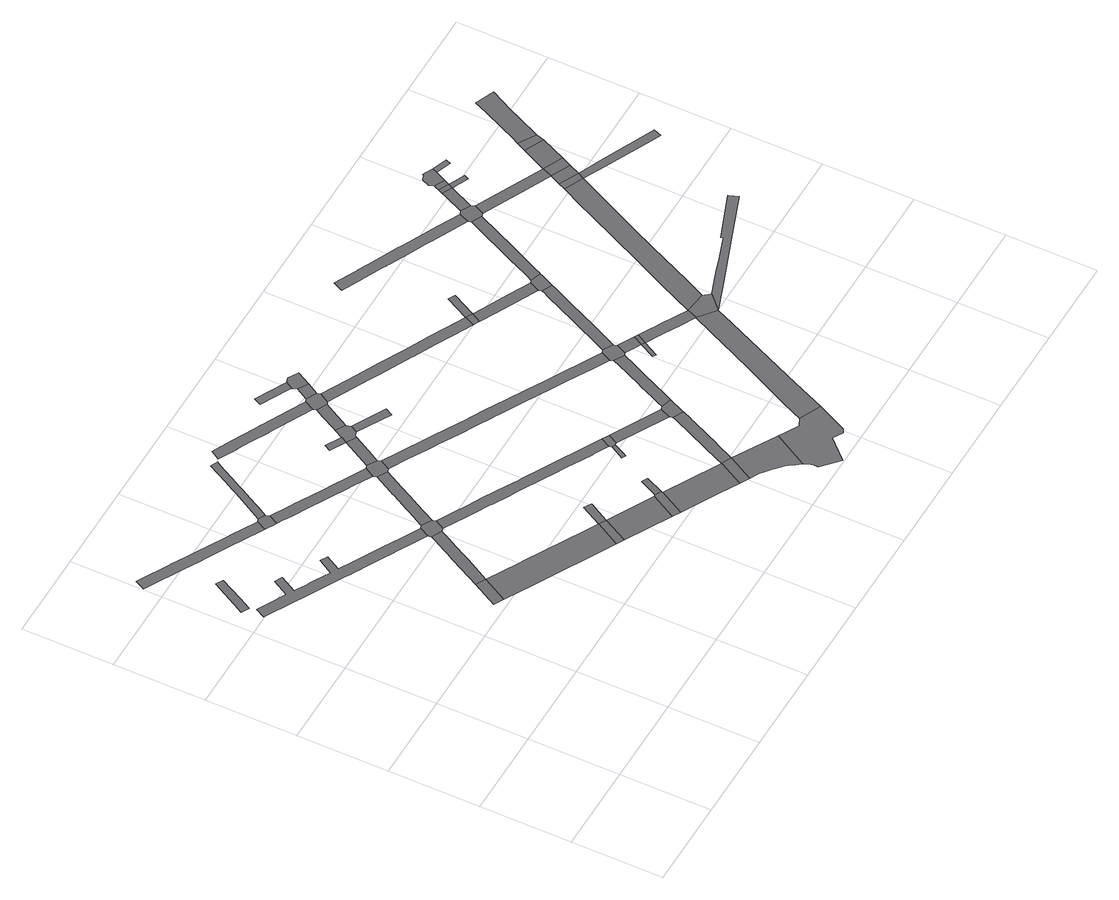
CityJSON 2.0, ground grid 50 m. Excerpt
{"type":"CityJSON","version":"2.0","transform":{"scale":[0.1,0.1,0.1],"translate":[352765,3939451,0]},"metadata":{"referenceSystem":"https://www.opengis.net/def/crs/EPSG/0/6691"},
"CityObjects":{
"road1":{"type":"Road","attributes":{"RoadStructureAttribute.sectionType":"1"},"geometry":[{"type":"MultiSurface","lod":"1","boundaries":[[[0,1,2,3,4,5]]]}]},
"road2":{"type":"Road","attributes":{"RoadStructureAttribute.sectionType":"1"},"geometry":[{"type":"MultiSurface","lod":"1","boundaries":[[[6,7,8,9,10,11,12,13,14,15,16,17,18,19,20,21,22,23,24,25,26,27,28,29,30,31,32]]]}]},
"road3":{"type":"Road","geometry":[{"type":"MultiSurface","lod":"1","boundaries":[[[33,34,35,36,37,38,39,40,41,42,43,44,45,46,47,48,49,50,51,52,53,54,55,56,57,58,59,60,61,62,63,64,65,66,67,68,69,70,71,72]]]}]},
"road4":{"type":"Road","geometry":[{"type":"MultiSurface","lod":"1","boundaries":[[[73,74,75,76]]]}]},
"road5":{"type":"Road","attributes":{"RoadStructureAttribute.sectionType":"1"},"geometry":[{"type":"MultiSurface","lod":"1","boundaries":[[[73,77,78,79,80,81,82,83,84,85,86,87,88,89,90,74]]]}]},
"road6":{"type":"Road","geometry":[{"type":"MultiSurface","lod":"1","boundaries":[[[31,91,92,93,94,95,96,32]]]}]},
"road7":{"type":"Road","attributes":{"RoadStructureAttribute.sectionType":"1"},"geometry":[{"type":"MultiSurface","lod":"1","boundaries":[[[76,97,98,99,100,101,102,73]]]}]},
"road8":{"type":"Road","geometry":[{"type":"MultiSurface","lod":"1","boundaries":[[[72,71,84,83,103,104,105,106]]]}]},
"road9":{"type":"Road","attributes":{"RoadStructureAttribute.sectionType":"1"},"geometry":[{"type":"MultiSurface","lod":"1","boundaries":[[[107,108,109,110,111,112,113,114,115,116,117,118,119,120,96,95]]]}]},
"road10":{"type":"Road","attributes":{"RoadStructureAttribute.sectionType":"1"},"geometry":[{"type":"MultiSurface","lod":"1","boundaries":[[[121,122,123,124,125,126,127,128,129,130,94,93,131,132,133,134,135,136,137,138,139,140,141,142,143,144]]]}]},
"road11":{"type":"Road","geometry":[{"type":"MultiSurface","lod":"1","boundaries":[[[98,145,146,99]]]}]},
"road12":{"type":"Road","attributes":{"RoadStructureAttribute.sectionType":"1"},"geometry":[{"type":"MultiSurface","lod":"1","boundaries":[[[105,147,148,149,150,151,152,153,154,155,156,157,158,106]]]}]},
"road13":{"type":"Road","geometry":[{"type":"MultiSurface","lod":"1","boundaries":[[[159,160,99,146]]]}]},
"road14":{"type":"Road","attributes":{"RoadStructureAttribute.sectionType":"1"},"geometry":[{"type":"MultiSurface","lod":"1","boundaries":[[[145,161,162,163]]]}]},
"road15":{"type":"Road","geometry":[{"type":"MultiSurface","lod":"1","boundaries":[[[151,164,165,166,167,144,143,152]]]}]},
"road16":{"type":"Road","attributes":{"RoadStructureAttribute.sectionType":"1"},"geometry":[{"type":"MultiSurface","lod":"1","boundaries":[[[168,169,170,171,172,173,174,175,176,177,178,179,180,104,103,181,182,183,184,185,186,187,188,189,190,191,192,193,194,195]]]}]},
"road17":{"type":"Road","geometry":[{"type":"MultiSurface","lod":"1","boundaries":[[[196,197,198,162,161,199]]]}]},
"road18":{"type":"Road","attributes":{"RoadStructureAttribute.sectionType":"1"},"geometry":[{"type":"MultiSurface","lod":"1","boundaries":[[[200,201,167,166,202,203,204]]]}]},
"road19":{"type":"Road","geometry":[{"type":"MultiSurface","lod":"1","boundaries":[[[205,206,207,208,204]]]}]},
"road20":{"type":"Road","attributes":{"RoadStructureAttribute.sectionType":"1"},"geometry":[{"type":"MultiSurface","lod":"1","boundaries":[[[209,210,211,212,213,214,215,216,217,218,219,220,221,222,223,224,225]]]}]},
"road21":{"type":"Road","geometry":[{"type":"MultiSurface","lod":"1","boundaries":[[[226,227,198,197]]]}]},
"road22":{"type":"Road","attributes":{"RoadStructureAttribute.sectionType":"1"},"geometry":[{"type":"MultiSurface","lod":"1","boundaries":[[[228,196,199,229,230,231]]]}]},
"road23":{"type":"Road","geometry":[{"type":"MultiSurface","lod":"1","boundaries":[[[203,232,233,234,235,236,205,204]]]}]},
"road24":{"type":"Road","attributes":{"RoadStructureAttribute.sectionType":"1"},"geometry":[{"type":"MultiSurface","lod":"1","boundaries":[[[235,237,238,239,240,241,236]]]}]},
"road25":{"type":"Road","attributes":{"RoadStructureAttribute.sectionType":"1"},"geometry":[{"type":"MultiSurface","lod":"1","boundaries":[[[242,243,244,234,233]]]}]},
"road26":{"type":"Road","geometry":[{"type":"MultiSurface","lod":"1","boundaries":[[[245,246,231,230]]]}]},
"road27":{"type":"Road","geometry":[{"type":"MultiSurface","lod":"1","boundaries":[[[247,248,249,250,251,252]]]}]},
"road28":{"type":"Road","geometry":[{"type":"MultiSurface","lod":"1","boundaries":[[[225,224,239,238,253,254,255,256]]]}]},
"road29":{"type":"Road","attributes":{"RoadStructureAttribute.sectionType":"1"},"geometry":[{"type":"MultiSurface","lod":"1","boundaries":[[[257,258,259,260,261]]]}]},
"road30":{"type":"Road","geometry":[{"type":"MultiSurface","lod":"1","boundaries":[[[195,194,252,251,262,263]]]}]},
"road31":{"type":"Road","attributes":{"RoadStructureAttribute.sectionType":"1"},"geometry":[{"type":"MultiSurface","lod":"1","boundaries":[[[246,245,264,265,266,267,268,269,270,271,272,273]]]}]},
"road32":{"type":"Road","attributes":{"RoadStructureAttribute.sectionType":"1"},"geometry":[{"type":"MultiSurface","lod":"1","boundaries":[[[255,274,275,256]]]}]},
"road33":{"type":"Road","attributes":{"RoadStructureAttribute.sectionType":"1"},"geometry":[{"type":"MultiSurface","lod":"1","boundaries":[[[276,277,278,279,280,281,282,283,284,285,286,287,288,289,290,291,292,293,294,295,296,297,298,299,300,301,302,303,304,305,165,164]]]}]},
"road34":{"type":"Road","geometry":[{"type":"MultiSurface","lod":"1","boundaries":[[[275,274,306,307,257,261]]]}]},
"road35":{"type":"Road","attributes":{"RoadStructureAttribute.sectionType":"1"},"geometry":[{"type":"MultiSurface","lod":"1","boundaries":[[[246,308,309,310,311,312,313,314,315,316,317,318,231]]]}]},
"road36":{"type":"Road","attributes":{"RoadStructureAttribute.sectionType":"1"},"geometry":[{"type":"MultiSurface","lod":"1","boundaries":[[[319,320,263,262,321,322,323]]]}]},
"road37":{"type":"Road","geometry":[{"type":"MultiSurface","lod":"1","boundaries":[[[272,324,325,326,327,328,329,330,331,332,333,334,335,336,337,338,339,340,341,273]]]}]},
"road38":{"type":"Road","geometry":[{"type":"MultiSurface","lod":"1","boundaries":[[[342,316,315,343,344,345,346,347,319,323]]]}]},
"road39":{"type":"Road","attributes":{"RoadStructureAttribute.sectionType":"1"},"geometry":[{"type":"MultiSurface","lod":"1","boundaries":[[[348,349,350,351,352,353,354,355,356,357,358,254,253,359,360,361,362,363,364,365,366]]]}]},
"road40":{"type":"Road","attributes":{"RoadStructureAttribute.sectionType":"1"},"geometry":[{"type":"MultiSurface","lod":"1","boundaries":[[[367,368,369,370,371,372,373,347,346,374,375,376,377,378,379,380,381]]]}]},
"road41":{"type":"Road","geometry":[{"type":"MultiSurface","lod":"1","boundaries":[[[382,383,293,292,367,381,384,385]]]}]},
"road42":{"type":"Road","geometry":[{"type":"MultiSurface","lod":"1","boundaries":[[[386,387,388,389]]]}]},
"road43":{"type":"Road","attributes":{"RoadStructureAttribute.sectionType":"1"},"geometry":[{"type":"MultiSurface","lod":"1","boundaries":[[[390,391,392,393,394,395,396,340,339,397,398,399,400,401]]]}]},
"road44":{"type":"Road","attributes":{"RoadStructureAttribute.sectionType":"1"},"geometry":[{"type":"MultiSurface","lod":"1","boundaries":[[[385,384,402,386,403]]]}]},
"road45":{"type":"Road","geometry":[{"type":"MultiSurface","lod":"1","boundaries":[[[404,348,366,405]]]}]},
"road46":{"type":"Road","geometry":[{"type":"MultiSurface","lod":"1","boundaries":[[[386,389,406,403]]]}]},
"road47":{"type":"Road","geometry":[{"type":"MultiSurface","lod":"1","boundaries":[[[404,407,408,348]]]}]},
"road48":{"type":"Road","attributes":{"RoadStructureAttribute.sectionType":"1"},"geometry":[{"type":"MultiSurface","lod":"1","boundaries":[[[382,409,410,411,412,413,414,415,416,417,418,419,420,421,422,423,383]]]}]},
"road49":{"type":"Road","attributes":{"RoadStructureAttribute.sectionType":"1"},"geometry":[{"type":"MultiSurface","lod":"1","boundaries":[[[424,425,426,427,406,389,428,429,430,431,432,401]]]}]},
"road50":{"type":"Road","attributes":{"RoadStructureAttribute.sectionType":"1"},"geometry":[{"type":"MultiSurface","lod":"1","boundaries":[[[433,434,435,436,404,405,437,438,439,440,441]]]}]},
"road51":{"type":"Road","geometry":[{"type":"MultiSurface","lod":"1","boundaries":[[[441,440,418,417,442,443,444,445]]]}]},
"road52":{"type":"Road","geometry":[{"type":"MultiSurface","lod":"1","boundaries":[[[400,446,447,424,401]]]}]},
"road53":{"type":"Road","attributes":{"RoadStructureAttribute.sectionType":"1"},"geometry":[{"type":"MultiSurface","lod":"1","boundaries":[[[448,449,450,451,452,453,454,455,456,457,458,459,460,461,462,463,464,465,466,467,468,469,470,471,472,473,474]]]}]},
"road54":{"type":"Road","attributes":{"RoadStructureAttribute.sectionType":"1"},"geometry":[{"type":"MultiSurface","lod":"1","boundaries":[[[475,476,477,478,479,480,481,482,445,444,483,484,485,486]]]}]},
"road55":{"type":"Road","attributes":{"RoadStructureAttribute.sectionType":"1"},"geometry":[{"type":"MultiSurface","lod":"1","boundaries":[[[487,488,489,490,491,492,493,494,424,447,495,496,497,498,499]]]}]},
"road56":{"type":"Road","attributes":{"RoadStructureAttribute.sectionType":"1"},"geometry":[{"type":"MultiSurface","lod":"1","boundaries":[[[500,501,502,503,504,505,506,507,508,509,446,400]]]}]},
"road57":{"type":"Road","geometry":[{"type":"MultiSurface","lod":"1","boundaries":[[[510,511,512,513,448,474,475,486]]]}]},
"road58":{"type":"Road","attributes":{"RoadStructureAttribute.sectionType":"1"},"geometry":[{"type":"MultiSurface","lod":"1","boundaries":[[[514,515,516,513,512,517]]]}]},
"road59":{"type":"Road","geometry":[{"type":"MultiSurface","lod":"1","boundaries":[[[514,517,518,519,520]]]}]},
"road60":{"type":"Road","attributes":{"RoadStructureAttribute.sectionType":"1"},"geometry":[{"type":"MultiSurface","lod":"1","boundaries":[[[519,521,522,523,520]]]}]},
"road61":{"type":"Road","attributes":{"RoadStructureAttribute.sectionType":"1"},"geometry":[{"type":"MultiSurface","lod":"1","boundaries":[[[524,525,511,510,526,527,528]]]}]},
"road62":{"type":"Road","geometry":[{"type":"MultiSurface","lod":"1","boundaries":[[[529,522,521,530,531,532,533,534,535]]]}]},
"road63":{"type":"Road","attributes":{"RoadStructureAttribute.sectionType":"1"},"geometry":[{"type":"MultiSurface","lod":"1","boundaries":[[[536,537,538,518,517]]]}]},
"road64":{"type":"Road","geometry":[{"type":"MultiSurface","lod":"1","boundaries":[[[531,539,540,532]]]}]},
"road65":{"type":"Road","geometry":[{"type":"MultiSurface","lod":"1","boundaries":[[[541,542,487,499]]]}]},
"road66":{"type":"Road","attributes":{"RoadStructureAttribute.sectionType":"1"},"geometry":[{"type":"MultiSurface","lod":"1","boundaries":[[[542,541,543,527]]]}]},
"road67":{"type":"Road","geometry":[{"type":"MultiSurface","lod":"1","boundaries":[[[527,543,544,528]]]}]},
"road68":{"type":"Road","attributes":{"RoadStructureAttribute.sectionType":"1"},"geometry":[{"type":"MultiSurface","lod":"1","boundaries":[[[545,528,544,546,547]]]}]},
"road69":{"type":"Road","geometry":[{"type":"MultiSurface","lod":"1","boundaries":[[[545,547,548,549]]]}]},
"road70":{"type":"Road","attributes":{"RoadStructureAttribute.sectionType":"1"},"geometry":[{"type":"MultiSurface","lod":"1","boundaries":[[[550,551,552,553,554,555,556,557,558,559,560,541,499]]]}]},
"road71":{"type":"Road","attributes":{"RoadStructureAttribute.sectionType":"1"},"geometry":[{"type":"MultiSurface","lod":"1","boundaries":[[[561,562,563,564,549,548,565,566,567]]]}]}
},
"vertices":[
[132,2092,0],[169,2161,0],[237,2288,0],[200,2309,0],[123,2169,0],[92,2113,0],
[581,2360,0],[560,2372,0],[548,2379,0],[473,2419,0],[430,2443,0],[325,2499,0],[299,2514,0],[241,2546,0],[225,2555,0],[202,2567,0],[140,2600,0],[121,2611,0],[36,2658,0],[8,2603,0],[51,2580,0],[196,2501,0],[211,2494,0],[301,2444,0],[316,2436,0],[403,2389,0],[479,2347,0],[487,2343,0],[517,2326,0],[548,2311,0],[581,2293,0],[626,2268,0],[655,2320,0],
[902,1648,0],[823,1691,0],[806,1701,0],[662,1778,0],[642,1789,0],[562,1831,0],[608,1914,0],[571,1935,0],[522,1853,0],[442,1896,0],[421,1908,0],[400,1919,0],[349,1947,0],[336,1954,0],[387,2045,0],[348,2067,0],[298,1976,0],[206,2024,0],[144,2057,0],[116,2005,0],[271,1920,0],[278,1916,0],[294,1909,0],[305,1902,0],[361,1871,0],[371,1866,0],[438,1830,0],[505,1794,0],[531,1780,0],[560,1763,0],[574,1756,0],[612,1735,0],[629,1726,0],[712,1681,0],[786,1642,0],[795,1638,0],[878,1592,0],[894,1583,0],[954,1551,0],[984,1603,0],
[834,1169,0],[782,1198,0],[707,1060,0],[759,1032,0],
[907,1302,0],[923,1332,0],[926,1337,0],[928,1342,0],[957,1395,0],[989,1457,0],[1014,1504,0],[960,1531,0],[949,1510,0],[911,1439,0],[898,1414,0],[874,1371,0],[869,1362,0],[842,1310,0],
[642,2259,0],[670,2244,0],[688,2235,0],[715,2287,0],[709,2308,0],[674,2327,0],
[905,952,0],[1334,720,0],[1409,857,0],[1344,892,0],[1025,1065,0],[1006,1076,0],
[1033,1509,0],[1061,1561,0],[1055,1580,0],[1003,1610,0],
[742,2365,0],[780,2436,0],[783,2441,0],[809,2488,0],[821,2512,0],[829,2527,0],[899,2654,0],[911,2674,0],[875,2692,0],[816,2583,0],[786,2530,0],[773,2507,0],[771,2503,0],[728,2424,0],
[1101,2078,0],[1095,2081,0],[1047,2107,0],[982,2142,0],[883,2197,0],[840,2221,0],[836,2222,0],[815,2234,0],[813,2235,0],[806,2239,0],[722,2216,0],[737,2208,0],[779,2185,0],[835,2156,0],[855,2144,0],[858,2141,0],[922,2107,0],[939,2098,0],[996,2068,0],[1018,2055,0],[1102,2009,0],[1103,2008,0],[1178,1968,0],[1208,2020,0],
[1374,698,0],[1449,836,0],
[1115,1692,0],[1129,1717,0],[1148,1754,0],[1179,1811,0],[1238,1919,0],[1185,1948,0],[1130,1847,0],[1119,1827,0],[1119,1826,0],[1095,1783,0],[1064,1724,0],[1053,1703,0],
[1512,948,0],[1473,971,0],
[1619,565,0],[1694,702,0],[1448,835,0],
[1257,1925,0],[1285,1978,0],[1279,1996,0],[1227,2026,0],
[1854,1134,0],[1828,1148,0],[1656,1241,0],[1591,1276,0],[1585,1280,0],[1506,1321,0],[1483,1333,0],[1423,1367,0],[1303,1433,0],[1229,1471,0],[1155,1510,0],[1148,1514,0],[1129,1524,0],[1154,1443,0],[1195,1421,0],[1275,1379,0],[1285,1372,0],[1368,1327,0],[1411,1304,0],[1562,1223,0],[1588,1208,0],[1675,1162,0],[1698,1149,0],[1798,1095,0],[1805,1091,0],[1830,1078,0],[1882,1050,0],[1911,1103,0],
[1736,679,0],[1741,689,0],[1707,705,0],[1662,542,0],
[1279,2121,0],[1261,2088,0],[1300,2034,0],[1366,2155,0],[1314,2184,0],
[1334,2219,0],[1251,2267,0],[1248,2262,0],[1231,2231,0],
[1372,2527,0],[1232,2597,0],[1224,2601,0],[1197,2614,0],[1115,2655,0],[1075,2676,0],[981,2722,0],[962,2731,0],[930,2681,0],[1029,2631,0],[1030,2631,0],[1106,2593,0],[1196,2547,0],[1198,2546,0],[1309,2491,0],[1430,2430,0],[1460,2482,0],
[1786,787,0],[1754,802,0],
[2018,528,0],[1857,436,0],[1963,379,0],[2038,517,0],
[1372,2166,0],[1397,2174,0],[1419,2213,0],[1412,2240,0],[1360,2268,0],
[1481,2366,0],[1491,2383,0],[1436,2411,0],[1411,2364,0],[1367,2282,0],
[1577,2076,0],[1583,2086,0],[1600,2116,0],
[2015,350,0],[2092,492,0],
[1857,980,0],[1846,960,0],[1865,950,0],[1878,973,0],[1907,1027,0],[1887,1035,0],
[1509,2390,0],[1540,2442,0],[1533,2461,0],[1479,2489,0],
[1528,2623,0],[1361,2709,0],[1341,2669,0],[1488,2593,0],[1506,2583,0],
[1919,1030,0],[1948,1084,0],
[2064,324,0],[2084,308,0],[2090,303,0],[2116,283,0],[2131,270,0],[2164,239,0],[2176,225,0],[2196,199,0],[2218,168,0],[2326,359,0],
[1569,2525,0],[1515,2555,0],
[1363,1868,0],[1455,1816,0],[1479,1803,0],[1499,1792,0],[1510,1787,0],[1622,1725,0],[1703,1682,0],[1786,1636,0],[1800,1629,0],[1828,1614,0],[1857,1598,0],[1939,1554,0],[2019,1510,0],[2083,1475,0],[2175,1425,0],[2297,1358,0],[2385,1310,0],[2411,1366,0],[2389,1378,0],[2135,1515,0],[2110,1529,0],[2095,1537,0],[2094,1538,0],[1857,1668,0],[1830,1683,0],[1734,1733,0],[1730,1735,0],[1556,1831,0],[1540,1839,0],[1374,1929,0],
[1612,2601,0],[1557,2632,0],
[2140,594,0],[2142,599,0],[2177,675,0],[2216,758,0],[2221,768,0],[2223,774,0],[2229,787,0],[2250,836,0],[2197,864,0],[2184,836,0],[2052,547,0],
[2215,939,0],[2102,1001,0],[1946,1016,0],[2023,973,0],[2191,884,0],
[2227,153,0],[2230,147,0],[2233,139,0],[2235,130,0],[2237,116,0],[2237,113,0],[2237,104,0],[2236,99,0],[2235,93,0],[2328,7,0],[2370,52,0],[2434,121,0],[2489,90,0],[2514,102,0],[2551,179,0],[2592,268,0],[2476,320,0],[2430,300,0],
[2196,867,0],[2255,847,0],[2261,859,0],[2288,917,0],[2293,928,0],[2235,945,0],
[2310,2057,0],[2213,2104,0],[2210,2106,0],[2208,2107,0],[2106,2159,0],[2097,2164,0],[1984,2219,0],[1850,2287,0],[1797,2313,0],[1761,2331,0],[1682,2371,0],[1554,2368,0],[1735,2277,0],[1786,2250,0],[1959,2165,0],[1967,2160,0],[2080,2104,0],[2182,2053,0],[2283,2003,0],
[2393,1292,0],[2353,1200,0],[2344,1182,0],[2312,1113,0],[2304,1097,0],[2267,1013,0],[2246,970,0],[2317,979,0],[2327,1002,0],[2332,1016,0],[2336,1023,0],[2344,1040,0],[2385,1129,0],[2417,1197,0],[2445,1261,0],
[2483,1342,0],[2430,1373,0],[2463,1269,0],[2489,1324,0],
[2547,1223,0],[2503,1138,0],[2522,1128,0],[2566,1212,0],
[2827,1070,0],[2729,860,0],[2708,815,0],[2634,658,0],[2591,569,0],[2528,437,0],[2495,363,0],[2670,444,0],[2846,835,0],[2877,904,0],[2919,998,0],[2828,1071,0],
[2528,1233,0],[2576,1276,0],
[2346,2039,0],[2317,1986,0],
[2595,1266,0],
[2413,2169,0],[2377,2187,0],
[2535,1453,0],[2556,1497,0],[2586,1561,0],[2604,1601,0],[2611,1614,0],[2650,1697,0],[2679,1760,0],[2688,1780,0],[2691,1785,0],[2636,1811,0],[2633,1804,0],[2630,1798,0],[2617,1771,0],[2530,1587,0],[2441,1396,0],
[2850,1127,0],[2714,1201,0],[2674,1223,0],[2667,1227,0],[2641,1172,0],[2644,1171,0],[2647,1169,0],[2662,1161,0],[2743,1116,0],
[2544,1940,0],[2450,1987,0],[2431,1995,0],[2351,2036,0],[2319,1985,0],[2405,1941,0],[2593,1846,0],[2629,1828,0],[2655,1883,0],
[2700,1806,0],[2725,1859,0],[2731,1871,0],[2673,1890,0],
[3000,1078,0],[2970,1112,0],
[2896,2396,0],[2783,2451,0],[2748,2468,0],[2596,2541,0],[2564,2557,0],[2564,2558,0],[2510,2583,0],[2397,2636,0],[2341,2662,0],[2339,2663,0],[2324,2670,0],[2214,2725,0],[2187,2670,0],[2302,2615,0],[2309,2612,0],[2313,2610,0],[2316,2609,0],[2408,2564,0],[2432,2552,0],[2433,2552,0],[2450,2543,0],[2551,2495,0],[2569,2486,0],[2642,2452,0],[2673,2437,0],[2768,2391,0],[2870,2342,0],
[2877,2323,0],[2834,2231,0],[2829,2221,0],[2781,2119,0],[2771,2098,0],[2740,2031,0],[2727,2003,0],[2689,1924,0],[2735,1880,0],[2745,1900,0],[2826,2073,0],[2932,2297,0],
[3277,2027,0],[3222,1911,0],[3189,1840,0],[3097,1647,0],[3096,1646,0],[3035,1517,0],[2997,1437,0],[2941,1318,0],[3022,1223,0],[3138,1475,0],[3201,1606,0],[3344,1903,0],[3380,1978,0],
[3061,1050,0],[3392,1172,0],[3626,1258,0],[3607,1309,0],[3347,1210,0],[3351,1199,0],[3331,1192,0],[3222,1154,0],[3131,1124,0],[3098,1113,0],
[2951,2303,0],[2977,2357,0],[2968,2376,0],[2915,2403,0],
[2977,2537,0],[2967,2516,0],[2960,2501,0],[3031,2511,0],
[3044,2537,0],[3043,2537,0],[2989,2563,0],
[3056,2565,0],[3002,2591,0],[2998,2582,0],
[3186,2257,0],[3162,2269,0],[3135,2214,0],[3323,2124,0],[3347,2179,0],
[2992,2619,0],[3084,2624,0],[3086,2623,0],[3096,2651,0],[3042,2677,0],[3039,2670,0],[3010,2660,0],
[3120,2469,0],[3132,2495,0],[3079,2520,0],
[3169,2594,0],[3179,2622,0],
[3401,2015,0],[3295,2065,0],
[3428,2075,0],
[3453,2130,0],
[3413,2316,0],[3515,2263,0],[3517,2266,0],
[3530,2312,0],[3438,2367,0],
[3449,1946,0],[3504,1920,0],[3526,1910,0],[3594,1878,0],[3753,1803,0],[3806,1779,0],[3822,1823,0],[3691,1884,0],[3679,1889,0],[3616,1918,0],[3505,1968,0],
[3578,2671,0],[3546,2597,0],[3490,2477,0],[3458,2409,0],[3588,2437,0],[3618,2502,0],[3680,2627,0]
]}
